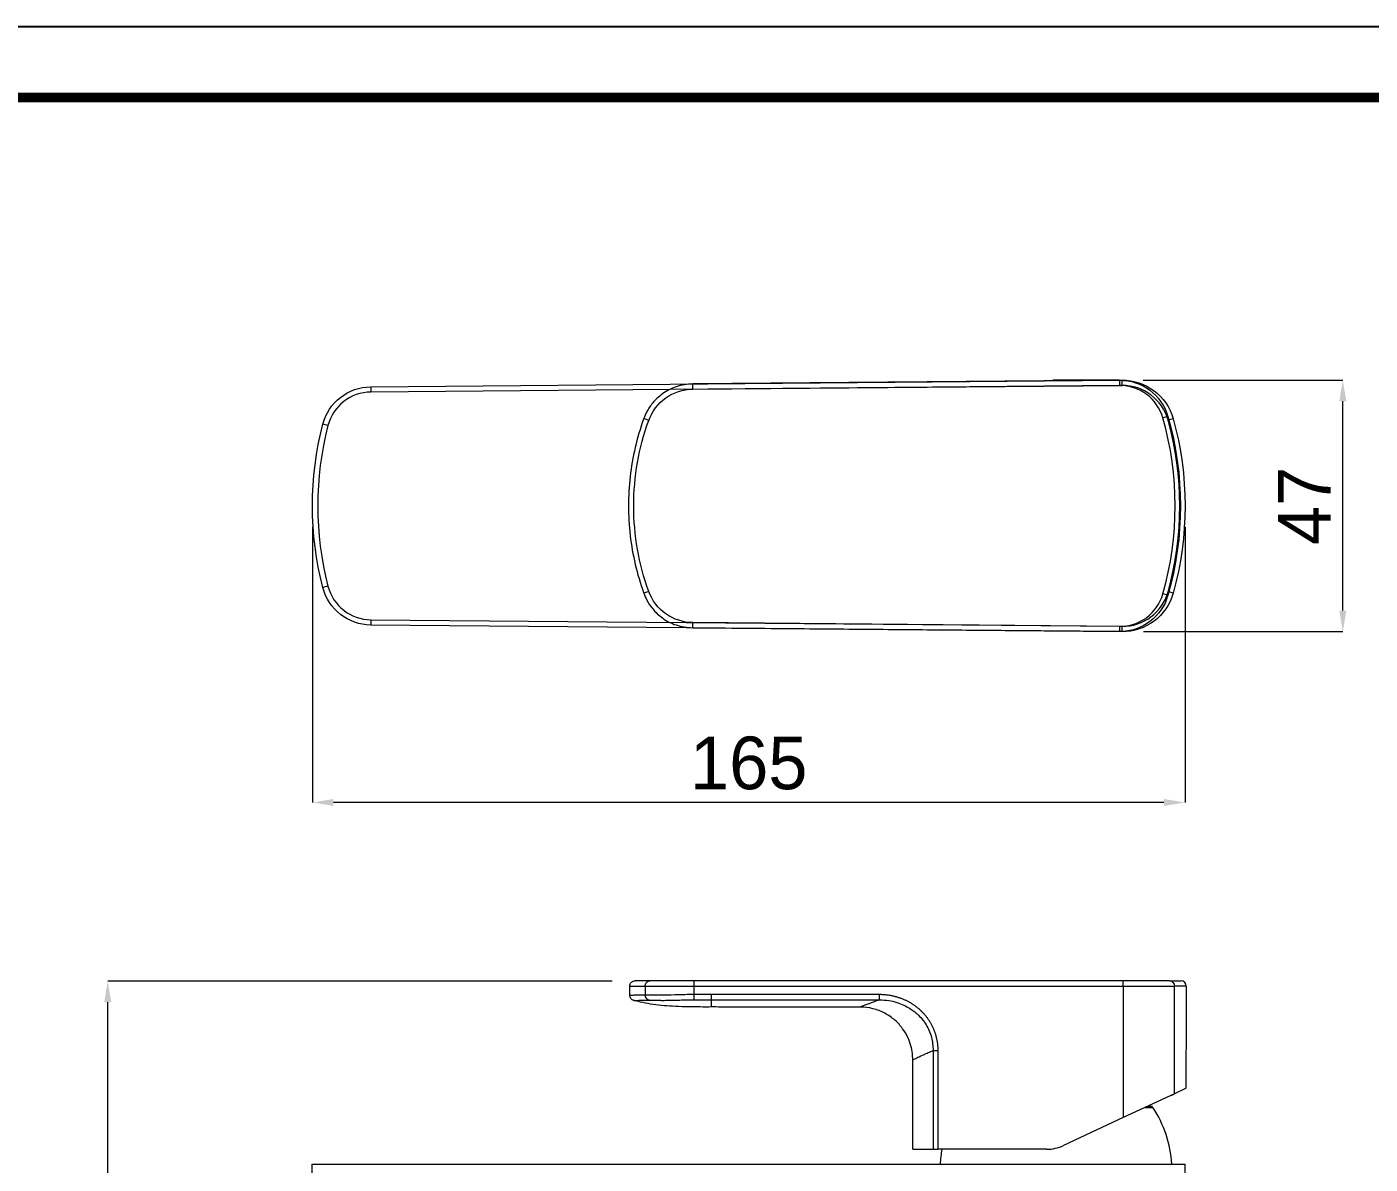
# Model space of a CAD drawing. Extents: x 0 to 790, y 0 to 579.
# Drawn here: x 337.3 to 592.6, y 362.7 to 578.8 of the extents above; entities that cross this region are included whole.
import ezdxf

# ---------------------------------------------------------------- set-up
doc = ezdxf.new("R2010")
doc.units = 0
doc.header["$LTSCALE"] = 10
doc.header["$MEASUREMENT"] = 0
doc.header["$PDMODE"] = 3
doc.header["$PDSIZE"] = -10
doc.layers.get('0').update_dxf_attribs({"linetype": 'CONTINUOUS'})
doc.layers.get('DEFPOINTS').update_dxf_attribs({"linetype": 'CONTINUOUS'})
doc.layers.add('1', color=7, linetype='CONTINUOUS')
doc.layers.add('치수선', color=7, linetype='CONTINUOUS', lineweight=20)
doc.styles.add('Daelim Dimension', font='')
doc.styles.get('Daelim Dimension').set_extended_font_data('나눔고딕')
doc.dimstyles.new('DEFAULT', dxfattribs={"dimscale": 2, "dimtxt": 2, "dimasz": 2, "dimexe": 0, "dimexo": 2, "dimgap": 1, "dimtad": 1, "dimdec": 0, "dimzin": 9, "dimdsep": 46, "dimtxsty": 'Daelim Dimension', "dimcen": 0.5, "dimclrd": 5, "dimclre": 5, "dimclrt": 256, "dimadec": 1, "dimazin": 0, "dimtfac": 1, "dimtdec": 0, "dimtix": 1, "dimtmove": 0, "dimatfit": 3, "dimfxl": 1, "dimtolj": 1, "dimtzin": 1, "dimlwd": 9, "dimlwe": 9, "dimarcsym": 0})

# ---------------------------------------------------------------- blocks, each defined once
blk = doc.blocks.new('*D0')
at = {"color": 5, "lineweight": 9, "ltscale": 0.5, "transparency": 16777216}
for p, q in [((549.45, 511.63), (587.42, 511.63)), ((587.42, 467.84), (587.42, 507.63)), ((549.53, 463.84), (587.42, 463.84))]:
    blk.add_line(p, q, dxfattribs=at)
at = {"color": 5, "ltscale": 0.5, "transparency": 16777216}
for points in [[(586.75, 507.63), (588.09, 507.63), (587.42, 511.63)], [(586.75, 467.84), (588.09, 467.84), (587.42, 463.84)]]:
    blk.add_solid(points, dxfattribs=at)
at = {"layer": 'DEFPOINTS', "color": 0, "ltscale": 0.5, "transparency": 16777216}
for p in [(545.45, 511.63), (587.42, 511.63), (545.53, 463.84)]:
    blk.add_point(p, dxfattribs=at)
at = {"color": 7, "ltscale": 0.5, "transparency": 16777216, "insert": (580.08, 487.74), "char_height": 10, "attachment_point": 5, "rotation": 90, "style": 'Daelim Dimension'}
blk.add_mtext('\\A1;47', dxfattribs=at)
blk = doc.blocks.new('*D1')
at = {"color": 5, "lineweight": 9, "ltscale": 0.5, "transparency": 16777216}
for p, q in [((391.55, 483.74), (391.55, 431.38)), ((557.42, 483.74), (557.42, 431.38)), ((553.42, 431.38), (395.55, 431.38))]:
    blk.add_line(p, q, dxfattribs=at)
at = {"color": 5, "ltscale": 0.5, "transparency": 16777216}
for points in [[(395.55, 432.05), (395.55, 430.72), (391.55, 431.38)], [(553.42, 432.05), (553.42, 430.72), (557.42, 431.38)]]:
    blk.add_solid(points, dxfattribs=at)
at = {"layer": 'DEFPOINTS', "color": 0, "ltscale": 0.5, "transparency": 16777216}
for p in [(391.55, 487.74), (557.42, 487.74), (391.55, 431.38)]:
    blk.add_point(p, dxfattribs=at)
at = {"color": 7, "ltscale": 0.5, "transparency": 16777216, "insert": (474.49, 438.83), "char_height": 10, "attachment_point": 5, "style": 'Daelim Dimension'}
blk.add_mtext('\\A1;165', dxfattribs=at)
blk = doc.blocks.new('*D3')
at = {"color": 5, "lineweight": 9, "ltscale": 0.5, "transparency": 16777216}
for p, q in [((448.52, 397.43), (352.64, 397.43)), ((352.64, 261.66), (352.64, 393.43)), ((500.42, 257.66), (352.64, 257.66))]:
    blk.add_line(p, q, dxfattribs=at)
at = {"color": 5, "ltscale": 0.5, "transparency": 16777216}
for points in [[(351.98, 393.43), (353.31, 393.43), (352.64, 397.43)], [(351.98, 261.66), (353.31, 261.66), (352.64, 257.66)]]:
    blk.add_solid(points, dxfattribs=at)
at = {"layer": 'DEFPOINTS', "color": 0, "ltscale": 0.5, "transparency": 16777216}
for p in [(352.64, 397.43), (452.52, 397.43), (504.42, 257.66)]:
    blk.add_point(p, dxfattribs=at)
at = {"color": 7, "ltscale": 0.5, "transparency": 16777216, "insert": (345.24, 327.55), "char_height": 10, "attachment_point": 5, "rotation": 90, "style": 'Daelim Dimension'}
blk.add_mtext('\\A1;140', dxfattribs=at)

msp = doc.modelspace()

# ---------------------------------------------------------------- linework, layer by layer
at = {"ltscale": 0.5}
msp.add_lwpolyline([(0, 0), (789.88, 0), (789.88, 578.76), (0, 578.76)], close=True, dxfattribs=at)
at = {"color": 5, "linetype": 'ByBlock', "lineweight": 200, "const_width": 1.82}
msp.add_lwpolyline([(12.7, 24.78), (777.1, 24.78), (777.1, 565.32), (12.7, 565.32)], close=True, dxfattribs=at)
at = {"layer": '1', "color": 7, "linetype": 'Continuous', "lineweight": 18}
for p, q in [((402.64, 510.37), (544.96, 511.62)), ((545.45, 511.63), (463.85, 510.92)), ((544.96, 463.86), (402.64, 465.1)), ((463.85, 464.56), (545.45, 463.84)), ((545.7, 397.49), (464.1, 397.49)), ((554.45, 397.49), (545.7, 397.49)), ((554.45, 397.49), (556.66, 397.49)), ((557.66, 396.49), (557.66, 385.95)), ((505.66, 365.49), (505.66, 382.5)), ((557.59, 382.99), (557.59, 378.16)), ((555.41, 376.04), (545.69, 371.51)), ((557.54, 377.03), (555.41, 376.04)), ((550.31, 373.66), (550.91, 373.66)), ((545.69, 371.51), (534.3, 366.19)), ((505.66, 365.49), (509.56, 365.49)), ((509.56, 365.49), (510.49, 365.49)), ((531.13, 365.49), (510.49, 365.49)), ((391.42, 362.66), (557.42, 362.66))]:
    msp.add_line(p, q, dxfattribs=at)
at = {"layer": '1', "color": 7, "linetype": 'Continuous', "lineweight": 13}
for p, q in [((463.86, 509.92), (463.85, 510.92)), ((544.96, 511.62), (544.97, 510.62)), ((545.45, 510.63), (545.45, 511.63)), ((544.97, 510.62), (402.64, 509.37)), ((402.64, 510.37), (402.64, 509.37)), ((463.86, 509.92), (545.45, 510.63)), ((394.49, 503), (393.52, 503.25)), ((455.47, 503.98), (454.53, 504.32)), ((554.18, 504.72), (553.22, 504.44)), ((555.17, 504.31), (554.21, 504.04)), ((394.49, 472.48), (393.52, 472.23)), ((455.47, 471.5), (454.53, 471.16)), ((554.18, 470.76), (553.22, 471.03)), ((555.17, 471.17), (554.21, 471.44)), ((402.64, 466.1), (402.64, 465.1)), ((402.64, 466.1), (544.97, 464.86)), ((463.85, 464.56), (463.86, 465.56)), ((545.45, 464.84), (463.86, 465.56)), ((544.97, 464.86), (544.96, 463.86)), ((545.45, 463.84), (545.45, 464.84)), ((464.09, 396.49), (545.69, 396.49)), ((545.69, 396.49), (555.41, 396.49)), ((545.69, 396.49), (545.69, 371.51)), ((557.66, 396.49), (555.41, 396.49)), ((555.41, 376.04), (555.41, 396.49)), ((509.56, 384.26), (509.56, 365.49)), ((509.56, 384.26), (510.49, 384.26)), ((510.49, 365.49), (510.49, 384.26)), ((549.83, 373.44), (551.32, 373.44))]:
    msp.add_line(p, q, dxfattribs=at)
at = {"layer": '1', "color": 7, "linetype": 'Continuous', "lineweight": 18, "extrusion": (0, 0, -1)}
for centre, radius, start, end in [((-545.04, 502.12), 9.5, 89.5, 164.1066), ((-545.53, 501.63), 10, 89.5, 164.499), ((-402.72, 500.87), 9.5, 14.4888, 89.5), ((-453.55, 487.74), 62, 345.5112, 14.4888), ((-494.55, 487.74), 62, 164.1066, 195.8934), ((-495.43, 487.74), 62, 164.499, 195.5004), ((-402.72, 474.6), 9.5, 270.5, 345.5112), ((-545.04, 473.36), 9.5, 195.8934, 270.5), ((-545.53, 473.84), 10, 195.5004, 270.5), ((-532.92, 361.3), 22.04, 3.5395, 10.9589)]:
    msp.add_arc(centre, radius, start, end, dxfattribs=at)
at = {"layer": '1', "color": 7, "linetype": 'Continuous', "lineweight": 13}
for centre, radius, start, end in [((402.72, 500.87), 8.5, 90.5, 165.5112), ((545.04, 502.12), 8.5, 15.8934, 90.5), ((545.53, 501.63), 9, 15.501, 90.5), ((494.55, 487.74), 61, 344.1066, 15.8934), ((495.43, 487.74), 61, 344.4996, 15.501), ((453.55, 487.74), 61, 165.5112, 194.4888), ((402.72, 474.6), 8.5, 194.4888, 269.5), ((545.04, 473.36), 8.5, 269.5, 344.1066), ((545.53, 473.84), 9, 269.5, 344.4996)]:
    msp.add_arc(centre, radius, start, end, dxfattribs=at)
at = {"layer": '1', "color": 7, "linetype": 'Continuous', "lineweight": 18}
for centre, radius, start, end in [((556.66, 396.49), 1, 0, 90), ((550.91, 373.16), 0.5, 33.4074, 90), ((532.92, 361.3), 22.04, 3.5395, 33.4074), ((531.13, 372.99), 7.5, 270, 295)]:
    msp.add_arc(centre, radius, start, end, dxfattribs=at)
at = {"layer": '1', "color": 7, "linetype": 'Continuous', "lineweight": 13, "extrusion": (0, 0, -1)}
for centre, major_axis, ratio, start_param, end_param in [((455.71, 396.49), (0, 1), 0.940593, 4.694936, 6.283185), ((464.1, 396.49), (0, -1), 0.008727, 1.570796, 3.141593), ((545.7, 396.49), (0, -1), 0.008727, 1.570796, 3.141593), ((554.45, 396.49), (0, -1), 0.963629, 3.141593, 4.712389), ((455.75, 394.81), (0.033, -0.999), 0.94049, 0.225021, 1.58445), ((464.13, 394.88), (-0.001, -1), 0.008727, 0.121058, 1.570792), ((499.34, 394.87), (0, -1), 0.008727, 0.122275, 1.570796)]:
    msp.add_ellipse(centre, major_axis=major_axis, ratio=ratio, start_param=start_param, end_param=end_param, dxfattribs=at)
at = {"layer": '1', "color": 7, "linetype": 'Continuous', "lineweight": 18, "extrusion": (0, 0, -1)}
msp.add_ellipse((467.44, 394.87), major_axis=(0, -1), ratio=0.008726, start_param=0.122217, end_param=1.570796, dxfattribs=at)
at = {"layer": '1', "color": 7, "linetype": 'Continuous', "lineweight": 18}
for points, degree, knots in [([(463.85, 510.92), (463.31, 510.89), (462.23, 510.83), (460.69, 510.42), (459.29, 509.82), (458.09, 509.07), (457.08, 508.23), (456.27, 507.37), (455.63, 506.52), (455.15, 505.72), (454.79, 505), (454.62, 504.53), (454.53, 504.32)], 3, [0, 0, 0, 0, 0.135136, 0.266344, 0.391353, 0.508338, 0.615998, 0.713541, 0.800619, 0.877219, 0.943561, 1, 1, 1, 1]), ([(454.53, 504.32), (454.52, 504.28), (454.5, 504.24), (453.86, 502.44), (453.33, 500.65), (452.05, 495.17), (451.63, 491.44), (451.63, 484.01), (452.06, 480.24), (453.34, 474.8), (453.87, 473.02), (454.51, 471.23), (454.52, 471.2), (454.53, 471.16)], 3, [0, 0, 0, 0, 0.003821, 0.003821, 0.169274, 0.169274, 0.500181, 0.500181, 0.831089, 0.831089, 0.996542, 0.996542, 1, 1, 1, 1]), ([(454.53, 471.16), (454.72, 470.7), (455.16, 469.63), (456.3, 467.97), (458.12, 466.28), (460.72, 464.88), (462.77, 464.67), (463.85, 464.56)], 3, [0, 0, 0, 0, 0.122968, 0.286807, 0.492066, 0.733942, 1, 1, 1, 1]), ([(451.87, 396.47), (451.87, 396.61), (451.9, 396.8), (452.02, 397.04), (452.15, 397.2), (452.31, 397.33), (452.55, 397.45), (452.74, 397.49), (452.87, 397.49)], 3, [0, 0, 0, 0, 0.239215, 0.368206, 0.5, 0.631795, 0.760785, 1, 1, 1, 1]), ([(464.1, 397.49), (462.26, 397.49), (460.47, 397.49), (457.5, 397.49), (456.34, 397.49), (455.71, 397.49)], 3, [0, 0, 0, 0, 0.5, 0.5, 1, 1, 1, 1]), ([(454.81, 394.79), (454.46, 394.78), (453.7, 394.76), (452.78, 394.74), (452.08, 394.73), (451.9, 394.72), (451.9, 394.72)], 3, [0, 0, 0, 0, 0.190299, 0.4202, 0.69079, 1, 1, 1, 1]), ([(452.63, 393.78), (452.53, 393.81), (452.33, 393.9), (452.09, 394.12), (451.94, 394.41), (451.9, 394.62), (451.9, 394.72)], 3, [0, 0, 0, 0, 0.243484, 0.5, 0.756516, 1, 1, 1, 1]), ([(467.44, 392.52), (466.7, 392.51), (465.28, 392.52), (462.97, 392.53), (460, 392.63), (456.42, 392.9), (453.78, 393.47), (452.53, 393.81)], 3, [0, 0, 0, 0, 0.14744, 0.285105, 0.460071, 0.74301, 1, 1, 1, 1]), ([(452.63, 393.78), (452.63, 393.78), (452.93, 393.78), (454.02, 393.79), (455.09, 393.81), (455.57, 393.82)], 3, [0, 0, 0, 0, 0.404045, 0.737427, 1, 1, 1, 1]), ([(467.44, 392.52), (467.44, 392.52), (467.44, 392.52), (467.44, 392.56), (467.44, 392.62), (467.44, 392.71), (467.44, 392.82), (467.44, 392.95), (467.44, 393.11), (467.44, 393.29), (467.44, 393.5), (467.44, 393.7), (467.44, 393.83), (467.44, 393.88)], 3, [0, 0, 0, 0, 0.094018, 0.188571, 0.283124, 0.377676, 0.472229, 0.566782, 0.661335, 0.755888, 0.850441, 0.944994, 1, 1, 1, 1]), ([(510.49, 384.26), (510.49, 386.41), (509.6, 388.43), (508.72, 390.43), (507.14, 391.89), (505.58, 393.33), (503.53, 394.11), (501.51, 394.87), (499.33, 394.87)], 2, [0, 0, 0, 0.25, 0.25, 0.5, 0.5, 0.75, 0.75, 1, 1, 1]), ([(499.34, 393.89), (499.92, 393.86), (501.05, 393.81), (502.62, 393.43), (503.95, 392.91), (505.02, 392.33), (505.84, 391.76), (506.98, 390.81), (508.28, 389.23), (509.37, 386.82), (509.49, 385.1), (509.56, 384.26)], 3, [0, 0, 0, 0, 0.11287, 0.216331, 0.308118, 0.386616, 0.450837, 0.500303, 0.67123, 0.838981, 1, 1, 1, 1]), ([(505.66, 382.5), (505.66, 382.91), (505.61, 383.79), (505.33, 385.22), (504.74, 386.82), (503.76, 388.49), (502.3, 390.09), (500.39, 391.42), (498.11, 392.3), (496.5, 392.5), (495.67, 392.5)], 3, [0, 0, 0, 0, 0.077523, 0.169941, 0.277992, 0.401602, 0.5394, 0.688349, 0.843782, 1, 1, 1, 1]), ([(557.66, 385.99), (557.66, 385.99), (557.66, 385.99), (557.66, 385.93), (557.66, 385.84), (557.64, 385.54), (557.64, 385.34), (557.62, 384.87), (557.61, 384.58), (557.6, 383.98), (557.59, 383.64), (557.59, 383.31), (557.59, 383.21), (557.59, 383.1), (557.59, 382.99)], 3, [0, 0, 0, 0, 0.073531, 0.073531, 0.288166, 0.288166, 0.502893, 0.502893, 0.717845, 0.717845, 0.932806, 0.932806, 0.932806, 1, 1, 1, 1]), ([(557.59, 378.16), (557.59, 378.03), (557.59, 377.89), (557.59, 377.63), (557.58, 377.51), (557.57, 377.3), (557.57, 377.22), (557.56, 377.1), (557.55, 377.06), (557.54, 377.04), (557.54, 377.03), (557.54, 377.03)], 3, [0, 0, 0, 0, 0.244936, 0.244936, 0.490382, 0.490382, 0.726216, 0.726216, 0.940833, 0.940833, 1, 1, 1, 1])]:
    msp.add_open_spline(points, degree=degree, knots=knots, dxfattribs=at)
at = {"layer": '1', "color": 7, "linetype": 'Continuous', "lineweight": 13}
for points, knots in [([(455.47, 503.98), (456.1, 505.71), (457.24, 507.21), (460.21, 509.32), (462.02, 509.91), (463.86, 509.92)], [0, 0, 0, 0, 0.5, 0.5, 1, 1, 1, 1]), ([(455.47, 471.5), (453.58, 476.75), (452.63, 482.18), (452.63, 493.32), (453.58, 498.73), (455.47, 503.98)], [0, 0, 0, 0, 0.5, 0.5, 1, 1, 1, 1]), ([(463.86, 465.56), (462.02, 465.57), (460.23, 466.16), (457.26, 468.26), (456.1, 469.77), (455.47, 471.5)], [0, 0, 0, 0, 0.5, 0.5, 1, 1, 1, 1]), ([(451.87, 396.47), (451.87, 396.47), (451.87, 396.47), (451.87, 396.47), (452.31, 396.47), (453.58, 396.47), (454.11, 396.47), (454.75, 396.47), (454.76, 396.47), (454.77, 396.47)], [0, 0, 0, 0, 0.000533, 0.000533, 0.662235, 0.662235, 0.993085, 0.993085, 1, 1, 1, 1]), ([(454.77, 396.47), (454.96, 396.47), (455.4, 396.47), (456.54, 396.47), (458.36, 396.48), (460.96, 396.48), (463.01, 396.49), (464.09, 396.49)], [0, 0, 0, 0, 0.122968, 0.286807, 0.492066, 0.733942, 1, 1, 1, 1]), ([(454.77, 396.47), (454.78, 396.21), (454.78, 395.95), (454.79, 395.39), (454.8, 395.09), (454.81, 394.79)], [0, 0, 0, 0, 0.464082, 0.464082, 1, 1, 1, 1]), ([(464.12, 394.88), (464.12, 395.21), (464.11, 395.54), (464.1, 396.08), (464.1, 396.28), (464.09, 396.49)], [0, 0, 0, 0, 0.613042, 0.613042, 1, 1, 1, 1]), ([(464.12, 394.88), (463.68, 394.87), (462.66, 394.87), (460.68, 394.82), (458.33, 394.76), (456.45, 394.78), (455.35, 394.8), (454.97, 394.79), (454.81, 394.79)], [0, 0, 0, 0, 0.110197, 0.251311, 0.500792, 0.749482, 0.890786, 1, 1, 1, 1]), ([(455.57, 393.82), (455.77, 393.83), (456.15, 393.83), (456.97, 393.8), (457.9, 393.78), (458.94, 393.79), (460.11, 393.81), (461.39, 393.84), (462.74, 393.88), (463.67, 393.88), (464.13, 393.88)], [0, 0, 0, 0, 0.133839, 0.260684, 0.382021, 0.499225, 0.624204, 0.749225, 0.874671, 1, 1, 1, 1]), ([(499.33, 394.87), (494.01, 394.87), (488.7, 394.87), (478.06, 394.87), (472.75, 394.87), (467.43, 394.87)], [0, 0, 0, 0, 0.5, 0.5, 1, 1, 1, 1]), ([(467.44, 393.88), (468.11, 393.88), (468.77, 393.88), (472.11, 393.88), (474.77, 393.88), (484.74, 393.88), (492.04, 393.88), (499.34, 393.88)], [0, 0, 0, 0, 0.062702, 0.062702, 0.313508, 0.313508, 1, 1, 1, 1]), ([(499.34, 393.88), (498.95, 393.74), (498.18, 393.45), (497.27, 393.11), (496.55, 392.84), (496.04, 392.64), (495.74, 392.53), (495.67, 392.5), (495.67, 392.5)], [0, 0, 0, 0, 0.168486, 0.335621, 0.501876, 0.667728, 0.833656, 1, 1, 1, 1]), ([(505.66, 382.5), (505.67, 382.5), (506.16, 382.73), (507.58, 383.39), (508.62, 383.86), (509.23, 384.12), (509.56, 384.26)], [0, 0, 0, 0, 0.499322, 0.749603, 0.868289, 1, 1, 1, 1])]:
    msp.add_open_spline(points, degree=3, knots=knots, dxfattribs=at)
at = {"layer": '1', "color": 7, "linetype": 'Continuous', "lineweight": 18}
for points, degree in [([(451.9, 394.71), (451.87, 396.47)], 1), ([(455.71, 397.49), (453.82, 397.49), (452.87, 397.49), (452.87, 397.49)], 3), ([(495.68, 392.5), (467.44, 392.52)], 1), ([(554.87, 375.79), (555.09, 375.89), (555.28, 375.98)], 2), ([(391.42, 362.66), (391.42, 357.66)], 1), ([(557.42, 257.66), (557.42, 362.66)], 1)]:
    msp.add_open_spline(points, degree=degree, dxfattribs=at)
at = {"layer": '1', "color": 7, "linetype": 'Continuous', "lineweight": 13}
for points in [[(467.43, 394.87), (466.33, 394.87), (465.23, 394.88), (464.12, 394.88)], [(464.13, 393.88), (465.23, 393.88), (466.34, 393.88), (467.44, 393.88)]]:
    msp.add_open_spline(points, degree=3, dxfattribs=at)
at = {"layer": '치수선', "color": 7}
msp.add_line((544.96, 511.62), (532.29, 511.62), dxfattribs=at)

# ---------------------------------------------------------------- dimensions: what is measured, and where the dimension line sits
at = {"color": 5, "ltscale": 0.5}
dim = msp.add_linear_dim(base=(587.42, 511.63), p1=(545.53, 463.84), p2=(545.45, 511.63), angle=270, text='47', dimstyle='DEFAULT', override={"dimtxt": 5, "dimclrd": 5, "dimclre": 5, "dimclrt": 7}, dxfattribs=at)
dim.commit()
dim.dimension.update_dxf_attribs({"geometry": '*D0', "text_midpoint": (587.42, 487.74), "dimtype": 128})
dim = msp.add_linear_dim(base=(391.55, 431.38), p1=(557.42, 487.74), p2=(391.55, 487.74), text='165', dimstyle='DEFAULT', override={"dimtxt": 5, "dimclrd": 5, "dimclre": 5, "dimclrt": 7}, dxfattribs=at)
dim.commit()
dim.dimension.update_dxf_attribs({"geometry": '*D1', "text_midpoint": (474.49, 438.83)})
dim = msp.add_linear_dim(base=(352.64, 397.43), p1=(504.42, 257.66), p2=(452.52, 397.43), angle=90, dimstyle='DEFAULT', override={"dimtxt": 5, "dimclrd": 5, "dimclre": 5, "dimclrt": 7}, dxfattribs=at)
dim.commit()
dim.dimension.update_dxf_attribs({"geometry": '*D3', "text_midpoint": (345.24, 327.55)})

doc.saveas('drawing.dxf')
